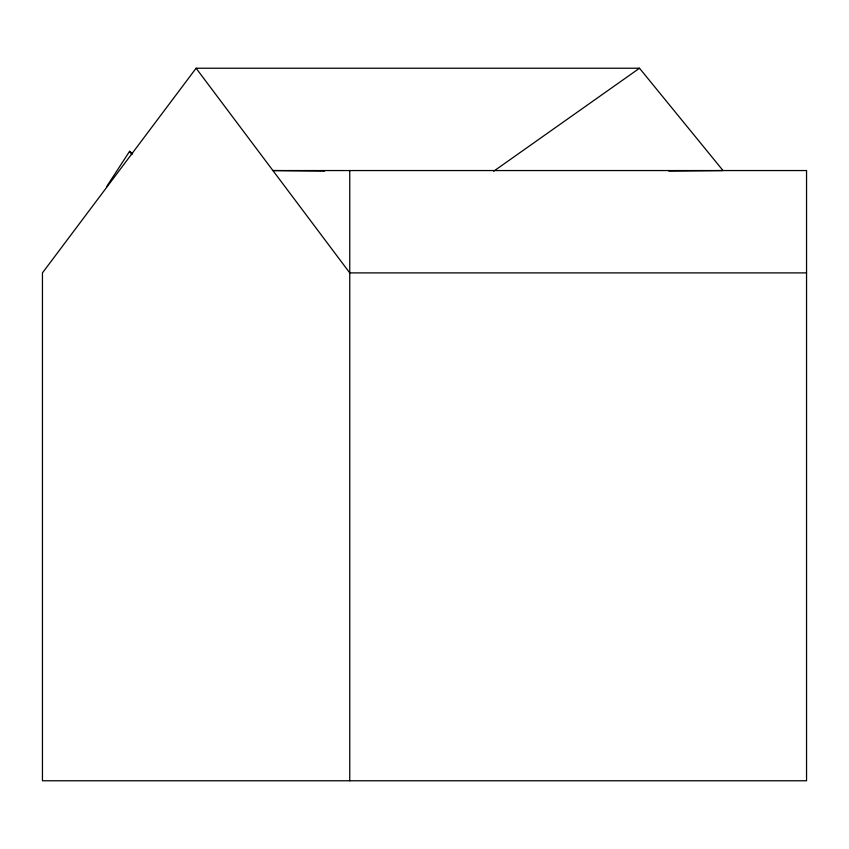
<?xml version="1.0" encoding="UTF-8"?>
<svg xmlns="http://www.w3.org/2000/svg" width="849" height="849" viewBox="0 0 849 849"><rect width="100%" height="100%" fill="white"/><g stroke="black" fill="none" stroke-linecap="round" stroke-linejoin="round"><path stroke-width="1.27" d="M106.603 186.674L129.6 151.302L132.582 153.807M668.789 171.073L723.019 170.553L639.499 68.228L196.098 68.228L42.45 272.89L42.45 780.772L806.55 780.772L806.55 170.553L272.922 170.553L324.594 171.073M493.683 171.222L639.499 68.228M806.55 272.89L349.746 272.89L196.098 68.228M129.6 151.302L131.775 154.582M349.746 170.553L349.746 780.772"/></g></svg>
